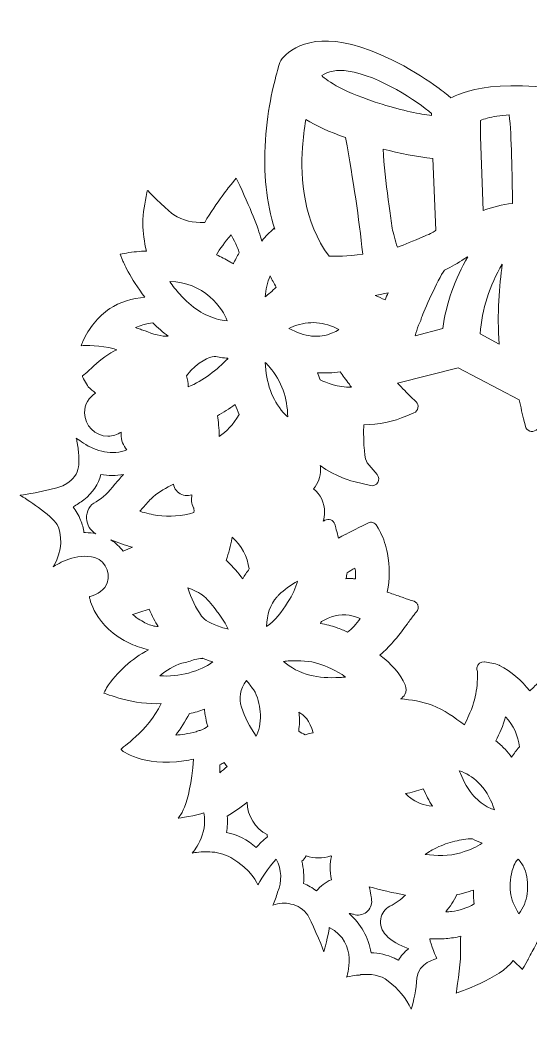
# Model space of a CAD drawing. Header units: millimetres. Extents: x 17 to 650, y -977 to -9.
# Drawn here: x 16.9 to 167.5, y -630.7 to -331.1 of the extents above; entities that cross this region are included whole.
import ezdxf

# ---------------------------------------------------------------- set-up
doc = ezdxf.new("R2010")
doc.units = ezdxf.units.MM
doc.header["$MEASUREMENT"] = 0
doc.layers.add('Layer 3', color=7, linetype='Continuous')

msp = doc.modelspace()

# ---------------------------------------------------------------- linework, layer by layer
at = {"layer": 'Layer 3', "lineweight": 0}
for points, knots in [([(308.31, -477.23), (310.63, -476.46), (318.31, -476.15), (316.6, -475.44), (307.18, -471.53), (310.86, -463.25), (309.57, -463.63), (306.02, -464.66), (301.98, -463.14), (299.98, -460.04), (304.2, -458), (307.83, -454.79), (310.47, -450.59), (310.73, -450.17), (311.74, -448.28), (311.74, -448.28), (311.74, -448.28), (309.63, -448.49), (309.11, -448.56), (301.77, -449.52), (294.26, -446.8), (289.37, -441.23), (292.54, -440.79), (294.99, -438.07), (294.99, -434.78), (294.99, -431.55), (292.63, -428.87), (289.55, -428.36), (292.24, -427.56), (294.21, -425.06), (294.21, -422.11), (294.21, -418.84), (291.78, -416.13), (288.64, -415.67), (288.64, -415.67), (289.19, -415.19), (289.19, -415.19), (289.19, -415.19), (287.32, -414.15), (287.32, -414.15), (284.54, -412.6), (281.97, -411.42), (279.62, -410.52), (281.19, -408.06), (281.66, -405.11), (282.33, -402.28), (282.78, -400.4), (283.24, -398.52), (283.73, -396.65), (284.22, -394.77), (284.96, -389.38), (284.96, -389.38), (284.96, -389.38), (272.69, -392.34), (268.31, -395.83), (268.68, -394.15), (268.82, -393.08), (268.84, -392.96), (268.84, -392.96), (269.07, -391.16), (269.07, -391.16), (269.07, -391.16), (267.26, -391.27), (267.26, -391.27), (262.91, -391.54), (259, -392.37), (255.55, -393.73), (255.82, -387.64), (250.67, -375.08), (250.09, -375.57), (247.66, -377.67), (243.69, -379.83), (241.49, -382.23), (241.45, -382.28), (241.41, -382.33), (241.36, -382.39), (243.23, -371.84), (243.86, -359.87), (242.44, -351.09), (241.88, -347.61), (241.01, -344.81), (239.86, -342.69), (239.82, -342.59), (239.8, -342.5), (239.76, -342.4), (239.66, -342.12), (239.49, -341.92), (239.31, -341.78), (238.26, -340.19), (237.02, -339.07), (235.57, -338.46), (218.23, -331.14), (190.83, -350.9), (187.48, -353.96), (158.75, -346.53), (145.82, -352.99), (143.94, -354.07), (143.24, -353.41), (142.16, -352.53), (140.51, -351.32), (138.69, -349.97), (134.9, -347.31), (130, -344.62), (111.05, -334.23), (101.07, -336.73), (96.02, -340.66), (93.97, -342.25), (93.16, -343.87), (92.98, -345.3), (91.96, -348.71), (89.86, -356.69), (89.2, -366.55), (88.55, -376.22), (89.5, -385.06), (91.97, -392.8), (91.97, -392.8), (91.74, -392.6), (91.74, -392.6), (91.76, -392.59), (91.77, -392.56), (91.8, -392.54), (91.76, -392.57), (91.7, -392.63), (91.61, -392.7), (90.55, -393.64), (89.34, -394.85), (88.15, -396.33), (87.33, -393.15), (85.46, -388.1), (81.64, -379.9), (81.64, -379.9), (80.64, -377.75), (80.64, -377.75), (80.64, -377.75), (79.13, -379.58), (79.13, -379.58), (78.85, -379.91), (74.78, -384.85), (71.33, -390.81), (71.29, -390.8), (71.25, -390.8), (71.2, -390.8), (68.01, -391.01), (64.86, -390.31), (62.16, -388.53), (61.05, -387.79), (55.59, -382.75), (54.55, -381.36), (54.42, -381.52), (54.32, -381.72), (54.28, -381.96), (53.74, -385.09), (52.97, -387.9), (53.04, -391.11), (53.1, -393.86), (53.48, -396.59), (54.11, -399.26), (52.24, -399.33), (50.27, -399.52), (48.2, -399.87), (48.2, -399.87), (46.36, -400.19), (46.36, -400.19), (46.36, -400.19), (47.06, -401.92), (47.06, -401.92), (47.16, -402.17), (49.29, -407.32), (53.7, -412.92), (50.08, -413.09), (46.16, -414.42), (43.33, -416.28), (39.82, -418.58), (37.16, -422.15), (35.39, -425.92), (35.3, -426.25), (34.87, -427.1), (34.91, -427.21), (36.13, -427.11), (40.55, -426.99), (44.59, -428.18), (44.85, -428.26), (45.12, -428.33), (45.39, -428.41), (42.89, -429.45), (40.77, -431.3), (38.61, -433.14), (37.53, -434.21), (36.43, -435.27), (35.25, -436.15), (35.2, -436.31), (36.29, -438.48), (36.99, -439.34), (37.64, -440.03), (38.36, -440.65), (39.14, -441.19), (37.18, -442.41), (35.87, -444.57), (35.87, -447.04), (35.87, -450.84), (38.96, -453.93), (42.76, -453.93), (44.21, -453.93), (45.55, -453.48), (46.66, -452.72), (46.64, -452.94), (46.63, -453.16), (46.63, -453.38), (46.63, -455.14), (47.3, -456.74), (48.39, -457.96), (44.13, -459.64), (39.24, -458.45), (35.55, -455.97), (34.84, -455.48), (34.14, -454.97), (33.4, -454.52), (33.53, -454.6), (33.61, -455.36), (33.64, -455.53), (33.71, -455.85), (33.78, -456.17), (33.84, -456.49), (33.95, -457.13), (34.03, -457.77), (34.07, -458.41), (34.18, -459.9), (34.29, -461.49), (34.09, -462.97), (33.81, -465.12), (32.45, -466.71), (30.7, -467.9), (28.08, -469.68), (18.55, -471.08), (16.93, -471.39), (16.93, -471.39), (16.93, -471.4), (16.93, -471.41), (18.33, -472.19), (26.25, -477.34), (27.8, -480.06), (29.21, -482.53), (29.55, -487.94), (26.61, -492.49), (28.08, -491.63), (33.42, -488.19), (38.94, -489.8), (42.41, -490.82), (44.1, -495.38), (41.87, -498.57), (40.57, -500.44), (37.31, -501.33), (37.31, -501.33), (37.31, -501.33), (38.55, -510.26), (49.49, -515.23), (51.17, -515.99), (52.93, -516.62), (54.73, -516.99), (49.79, -519.68), (45.49, -523.53), (42.33, -528.28), (42.08, -528.67), (41.57, -529.8), (41.57, -529.8), (41.57, -529.8), (50.95, -533.5), (58.52, -532.84), (54.34, -541.37), (46.66, -545.95), (46.64, -546.35), (46.62, -546.88), (53.1, -551.52), (65.17, -549.83), (66.11, -549.69), (67.06, -549.49), (68, -549.28), (66.99, -563.72), (63.45, -566.75), (63.45, -566.75), (63.45, -566.75), (69.08, -565.98), (71.04, -565.15), (72.46, -571.5), (67.65, -577.04), (67.65, -577.04), (67.65, -577.04), (69.53, -576.6), (72.02, -576.64), (72.25, -576.69), (72.49, -576.7), (72.73, -576.67), (72.76, -576.67), (72.78, -576.67), (72.8, -576.66), (74.77, -576.77), (77.02, -577.2), (79, -578.36), (85.14, -581.81), (87.02, -586.38), (87.02, -586.38), (87.02, -586.38), (90.4, -580.62), (92.4, -578.86), (94.02, -581.86), (94.17, -585.48), (92.82, -588.58), (92.41, -589.92), (91.98, -591.25), (91.41, -592.44), (93.24, -591.87), (95.11, -591.47), (96.71, -592.1), (98.67, -592.34), (100.55, -593.73), (101.69, -595.41), (102.6, -596.75), (105.68, -604), (106.48, -606.16), (106.96, -604.45), (108.07, -599.52), (108.06, -598.98), (116.89, -603.61), (113.15, -613.68), (113.15, -613.68), (113.15, -613.68), (114.37, -613.29), (116.11, -613.04), (116.48, -613.12), (116.88, -613.1), (117.25, -612.97), (117.33, -612.94), (117.41, -612.91), (117.49, -612.89), (120.04, -612.69), (123.19, -612.94), (125.47, -614.8), (128.34, -617.13), (130.81, -619.79), (132.19, -623.14), (133.08, -620.75), (133.59, -617.36), (133.91, -613.82), (134.3, -609.53), (139.74, -608.16), (139.74, -608.16), (139.74, -608.16), (137.83, -603.84), (137.69, -602.31), (139.35, -602.43), (141, -602.39), (142.49, -602.27), (143.97, -602.16), (145.43, -601.92), (146.87, -601.58), (146.6, -603.27), (146.76, -605.01), (146.78, -606.78), (146.82, -610.09), (145.48, -618.35), (145.48, -618.35), (145.48, -618.35), (158.71, -614.02), (162.27, -608.7), (162.95, -609.55), (165.06, -611.37), (165.06, -611.37), (165.06, -611.37), (165.77, -610.09), (166.6, -608.58), (166.65, -608.5), (166.69, -608.43), (166.72, -608.35), (167.54, -606.86), (168.43, -605.2), (168.85, -604.33), (169.59, -602.79), (170.61, -601.4), (171.33, -599.85), (171.42, -599.89), (171.53, -599.91), (171.64, -599.93), (173.21, -600.18), (174.75, -601.15), (176.16, -601.87), (177.48, -602.53), (178.78, -603.22), (180.02, -604.03), (182.52, -605.65), (184.82, -607.76), (186.15, -610.47), (186.53, -611.23), (188.63, -611.66), (189.05, -611.68), (191.21, -611.77), (193.59, -611.88), (195.4, -613.22), (196.79, -614.25), (197.65, -615.82), (198.15, -617.44), (198.8, -619.52), (199.23, -621.38), (199.44, -623.25), (199.43, -623.34), (199.42, -623.43), (199.42, -623.53), (199.39, -623.82), (199.44, -624.1), (199.53, -624.36), (199.63, -625.86), (199.6, -627.4), (199.42, -629.08), (199.25, -630.66), (204.52, -622.64), (208.36, -620.28), (211.94, -618.08), (216.57, -619.09), (219.31, -622.13), (220.38, -623.31), (214.46, -606.02), (226.78, -599.98), (226.85, -599.95), (226.9, -599.88), (226.95, -599.83), (231.41, -601.03), (236.1, -601.49), (240.67, -601.58), (242.1, -601.61), (236.65, -593.46), (237.18, -590.66), (237.81, -587.29), (242.66, -586.06), (245.54, -585.96), (249.18, -585.84), (252.79, -587.1), (256.02, -588.67), (258.93, -590.09), (263.81, -594.84), (263.6, -594.56), (261.91, -591.48), (267.05, -587.13), (270.07, -586.46), (274.33, -585.51), (285.17, -587.63), (284.08, -586.55), (281.75, -584.26), (279.38, -581.9), (277.8, -579), (277.05, -577.64), (276.39, -575.99), (276.35, -574.42), (276.29, -572.18), (281.79, -570.19), (281.25, -569.19), (279.18, -565.33), (276.45, -561.92), (273.18, -559.01), (273.38, -557.64), (273.5, -556.27), (273.55, -554.9), (274.51, -554.83), (275.43, -554.83), (276.31, -554.89), (276.76, -554.97), (277.18, -555.03), (277.53, -555.08), (277.53, -555.08), (277.77, -555.12), (277.77, -555.12), (278.22, -555.18), (278.68, -555.24), (279.14, -555.3), (285.85, -556.79), (289.56, -561.37), (289.59, -560.16), (289.76, -553.86), (290.19, -546.55), (285.67, -541.83), (286.16, -541.76), (286.65, -541.67), (287.14, -541.58), (288.66, -541.28), (291.51, -541.16), (292.48, -539.81), (292.83, -539.34), (292.98, -538.63), (292.59, -538.12), (291.46, -534.46), (288.69, -531.69), (285.8, -529.29), (285.35, -528.92), (284.9, -528.56), (284.44, -528.21), (289.59, -527.78), (294.78, -529.58), (298.61, -533.17), (299.16, -533.69), (300.94, -535.17), (300.94, -535.17), (300.94, -535.17), (301.02, -532.27), (300.86, -531.64), (300.07, -528.38), (300.3, -524.62), (303.1, -522.36), (305.45, -520.47), (308.63, -519.97), (311.55, -519.74), (312.18, -519.69), (314.42, -519.16), (314.42, -519.16), (314.42, -519.16), (312.79, -517.35), (312.08, -517.06), (308.7, -515.69), (304.88, -512.61), (307.83, -508.8), (309.87, -506.17), (312.85, -502.31), (312.85, -502.31), (312.85, -502.31), (307.82, -503.79), (304.71, -503.77), (301.52, -503.74), (298.33, -501.41), (298.93, -497.94), (299.17, -496.55), (299.21, -494.47), (299.21, -494.47), (299.21, -494.47), (293.44, -499.26), (291.48, -499.67), (291.85, -496.81), (291.69, -493.86), (290.96, -490.95), (290.76, -490.17), (289.85, -489.89), (289.16, -490.08), (288.91, -490.14), (288.66, -490.22), (288.4, -490.29), (288.81, -489.17), (289.09, -488.02), (289.22, -486.83), (289.7, -486.91), (291.89, -482.94), (292.66, -482.64), (293.7, -482.22), (294.94, -482.22), (296.04, -482.21), (298.69, -482.18), (305.43, -484.87), (304.97, -483.73), (304.03, -481.44), (306.12, -477.96), (308.31, -477.23)], [0, 0, 0, 0, 1, 1, 1, 2, 2, 2, 3, 3, 3, 4, 4, 4, 5, 5, 5, 6, 6, 6, 7, 7, 7, 8, 8, 8, 9, 9, 9, 10, 10, 10, 11, 11, 11, 12, 12, 12, 13, 13, 13, 14, 14, 14, 15, 15, 15, 16, 16, 16, 17, 17, 17, 18, 18, 18, 19, 19, 19, 20, 20, 20, 21, 21, 21, 22, 22, 22, 23, 23, 23, 24, 24, 24, 25, 25, 25, 26, 26, 26, 27, 27, 27, 28, 28, 28, 29, 29, 29, 30, 30, 30, 31, 31, 31, 32, 32, 32, 33, 33, 33, 34, 34, 34, 35, 35, 35, 36, 36, 36, 37, 37, 37, 38, 38, 38, 39, 39, 39, 40, 40, 40, 41, 41, 41, 42, 42, 42, 43, 43, 43, 44, 44, 44, 45, 45, 45, 46, 46, 46, 47, 47, 47, 48, 48, 48, 49, 49, 49, 50, 50, 50, 51, 51, 51, 52, 52, 52, 53, 53, 53, 54, 54, 54, 55, 55, 55, 56, 56, 56, 57, 57, 57, 58, 58, 58, 59, 59, 59, 60, 60, 60, 61, 61, 61, 62, 62, 62, 63, 63, 63, 64, 64, 64, 65, 65, 65, 66, 66, 66, 67, 67, 67, 68, 68, 68, 69, 69, 69, 70, 70, 70, 71, 71, 71, 72, 72, 72, 73, 73, 73, 74, 74, 74, 75, 75, 75, 76, 76, 76, 77, 77, 77, 78, 78, 78, 79, 79, 79, 80, 80, 80, 81, 81, 81, 82, 82, 82, 83, 83, 83, 84, 84, 84, 85, 85, 85, 86, 86, 86, 87, 87, 87, 88, 88, 88, 89, 89, 89, 90, 90, 90, 91, 91, 91, 92, 92, 92, 93, 93, 93, 94, 94, 94, 95, 95, 95, 96, 96, 96, 97, 97, 97, 98, 98, 98, 99, 99, 99, 100, 100, 100, 101, 101, 101, 102, 102, 102, 103, 103, 103, 104, 104, 104, 105, 105, 105, 106, 106, 106, 107, 107, 107, 108, 108, 108, 109, 109, 109, 110, 110, 110, 111, 111, 111, 112, 112, 112, 113, 113, 113, 114, 114, 114, 115, 115, 115, 116, 116, 116, 117, 117, 117, 118, 118, 118, 119, 119, 119, 120, 120, 120, 121, 121, 121, 122, 122, 122, 123, 123, 123, 124, 124, 124, 125, 125, 125, 126, 126, 126, 127, 127, 127, 128, 128, 128, 129, 129, 129, 130, 130, 130, 131, 131, 131, 132, 132, 132, 133, 133, 133, 134, 134, 134, 135, 135, 135, 136, 136, 136, 137, 137, 137, 138, 138, 138, 139, 139, 139, 140, 140, 140, 141, 141, 141, 142, 142, 142, 143, 143, 143, 144, 144, 144, 145, 145, 145, 146, 146, 146, 147, 147, 147, 148, 148, 148, 149, 149, 149, 150, 150, 150, 151, 151, 151, 152, 152, 152, 153, 153, 153, 154, 154, 154, 155, 155, 155, 156, 156, 156, 157, 157, 157, 158, 158, 158, 159, 159, 159, 160, 160, 160, 161, 161, 161, 162, 162, 162, 163, 163, 163, 164, 164, 164, 165, 165, 165, 166, 166, 166, 167, 167, 167, 168, 168, 168, 169, 169, 169, 170, 170, 170, 171, 171, 171, 172, 172, 172, 173, 173, 173, 174, 174, 174, 175, 175, 175, 176, 176, 176, 177, 177, 177, 178, 178, 178, 179, 179, 179, 180, 180, 180, 181, 181, 181, 182, 182, 182, 183, 183, 183, 184, 184, 184, 185, 185, 185, 185]), ([(113.64, -346.14), (122.83, -347.46), (134.16, -355.22), (138.22, -358.61), (138.22, -358.61), (138.22, -359.28), (138.22, -359.28), (134.84, -358.84), (129.75, -357.8), (123.64, -355.92), (112.32, -352.43), (107.4, -349.09), (105.84, -347.48), (107.65, -346.11), (110.27, -345.66), (113.64, -346.14)], [0, 0, 0, 0, 1, 1, 1, 2, 2, 2, 3, 3, 3, 4, 4, 4, 5, 5, 5, 5]), ([(152.67, -360.69), (153.73, -360.27), (155.32, -359.78), (157.47, -359.45), (158.63, -359.27), (159.86, -359.15), (161.14, -359.09), (161.78, -365.03), (162.05, -377), (162.08, -385.23), (159.05, -385.58), (156.17, -386.26), (153.48, -387.27), (153.48, -387.27), (152.67, -365.53), (152.67, -365.53), (152.67, -365.53), (152.67, -360.69), (152.67, -360.69)], [0, 0, 0, 0, 1, 1, 1, 2, 2, 2, 3, 3, 3, 4, 4, 4, 5, 5, 5, 6, 6, 6, 6]), ([(100.15, -368.66), (100.34, -365.97), (100.67, -363.21), (101.15, -360.42), (104.19, -362.29), (108.11, -364.09), (112.85, -365.78), (115.23, -378.91), (116.77, -389.36), (117.92, -400.15), (113.35, -400.82), (109.77, -400.88), (108.04, -400.78), (100.43, -390.75), (99.54, -377.83), (100.15, -368.66)], [0, 0, 0, 0, 1, 1, 1, 2, 2, 2, 3, 3, 3, 4, 4, 4, 5, 5, 5, 5]), ([(139.46, -393.13), (138.89, -393.59), (138.22, -394.04), (135.99, -394.93), (135.93, -394.95), (135.87, -394.98), (135.82, -395), (132.83, -396.35), (130.26, -397.39), (128.14, -398.11), (127.57, -396.31), (126.85, -393.9), (126.64, -392.52), (126.34, -390.57), (126.07, -388.59), (125.81, -386.66), (125.69, -385.79), (125.58, -384.93), (125.46, -384.06), (124.76, -379.04), (124.12, -374.11), (123.91, -369.15), (128.61, -370.35), (134.18, -371.52), (138.55, -371.91), (138.55, -371.91), (139.46, -393.13), (139.46, -393.13)], [0, 0, 0, 0, 1, 1, 1, 2, 2, 2, 3, 3, 3, 4, 4, 4, 5, 5, 5, 6, 6, 6, 7, 7, 7, 8, 8, 8, 9, 9, 9, 9]), ([(79.12, -394.44), (80.63, -397.31), (81.26, -398.96), (81.52, -399.81), (80.83, -400.86), (80.25, -401.94), (79.76, -403.06), (79.41, -402.84), (79.06, -402.62), (78.7, -402.41), (77.47, -401.68), (76.16, -401.01), (74.81, -400.4), (75.77, -398.67), (77.24, -396.64), (79.12, -394.44)], [0, 0, 0, 0, 1, 1, 1, 2, 2, 2, 3, 3, 3, 4, 4, 4, 5, 5, 5, 5]), ([(142.07, -404.9), (144.08, -403.89), (146.02, -402.78), (147.81, -401.61), (148.17, -401.37), (148.54, -401.15), (148.92, -400.94), (145.13, -407.43), (142.6, -414.64), (141.51, -422.14), (141.51, -422.14), (133.36, -424.29), (133.36, -424.29), (133.69, -423.2), (134.02, -422.15), (134.36, -421.13), (134.98, -420.09), (135.2, -419.38), (135.27, -418.93), (135.97, -417.1), (139.94, -407.71), (142.07, -404.9)], [0, 0, 0, 0, 1, 1, 1, 2, 2, 2, 3, 3, 3, 4, 4, 4, 5, 5, 5, 6, 6, 6, 7, 7, 7, 7]), ([(159.09, -403.18), (158.18, -409.49), (157.52, -417.7), (158.13, -426.78), (158.13, -426.78), (152.53, -423.74), (152.53, -423.74), (153.04, -416.46), (155.31, -409.39), (159.09, -403.18)], [0, 0, 0, 0, 1, 1, 1, 2, 2, 2, 3, 3, 3, 3]), ([(90.6, -406.6), (91.16, -407.74), (91.77, -408.84), (92.41, -409.89), (91.18, -411.13), (90.09, -412.09), (89.14, -412.83), (89.29, -410.61), (89.78, -408.52), (90.6, -406.6)], [0, 0, 0, 0, 1, 1, 1, 2, 2, 2, 3, 3, 3, 3]), ([(72.81, -412.78), (75.8, -415.53), (77.27, -417.99), (77.98, -419.85), (76.86, -419.74), (75.88, -419.59), (75.42, -419.48), (71.31, -418.44), (67.45, -415.93), (63.93, -412), (62.91, -410.85), (61.92, -409.58), (60.99, -408.22), (65.83, -408.48), (69.79, -410), (72.81, -412.78)], [0, 0, 0, 0, 1, 1, 1, 2, 2, 2, 3, 3, 3, 4, 4, 4, 5, 5, 5, 5]), ([(125.41, -411.58), (125.11, -412.27), (124.81, -412.98), (124.51, -413.7), (123.55, -413.24), (122.59, -412.81), (121.62, -412.42), (122.89, -412.17), (124.16, -411.88), (125.41, -411.58)], [0, 0, 0, 0, 1, 1, 1, 2, 2, 2, 3, 3, 3, 3]), ([(53.07, -421.1), (54.2, -420.77), (55.16, -420.5), (56, -420.44), (57.45, -421.91), (58.98, -423.24), (60.56, -424.39), (58.72, -424.69), (55.89, -423.66), (53.72, -422.86), (53.25, -422.69), (52.79, -422.52), (52.35, -422.37), (51.91, -422.22), (51.44, -422.05), (50.94, -421.89), (51.62, -421.56), (52.35, -421.32), (53.07, -421.1)], [0, 0, 0, 0, 1, 1, 1, 2, 2, 2, 3, 3, 3, 4, 4, 4, 5, 5, 5, 6, 6, 6, 6]), ([(97.63, -421.47), (97.63, -421.47), (97.63, -421.47), (97.63, -421.47), (102.13, -419.79), (106.5, -420.1), (110.92, -422.43), (110.3, -422.83), (109.66, -423.17), (109, -423.45), (105.11, -425.11), (100.79, -424.66), (96.13, -422.11), (96.62, -421.88), (97.12, -421.66), (97.63, -421.47)], [0, 0, 0, 0, 1, 1, 1, 2, 2, 2, 3, 3, 3, 4, 4, 4, 5, 5, 5, 5]), ([(66.48, -439.34), (66.47, -438.21), (66.28, -437.12), (65.9, -436.08), (69.47, -431.65), (72.75, -430.61), (74.06, -430.36), (75.4, -430.63), (76.76, -430.8), (78.13, -430.89), (78.13, -430.94), (78.13, -430.99), (78.13, -431.05), (75.05, -434.14), (70.84, -437.69), (66.48, -439.34)], [0, 0, 0, 0, 1, 1, 1, 2, 2, 2, 3, 3, 3, 4, 4, 4, 5, 5, 5, 5]), ([(95.79, -448.25), (95.33, -447.83), (94.89, -447.39), (94.48, -446.92), (91.22, -443.26), (89.4, -438.2), (89.15, -432.13), (89.63, -432.61), (90.09, -433.1), (90.52, -433.61), (93.98, -437.67), (95.74, -442.58), (95.79, -448.25)], [0, 0, 0, 0, 1, 1, 1, 2, 2, 2, 3, 3, 3, 4, 4, 4, 4]), ([(196.31, -513.11), (196.31, -513.11), (196.31, -513.11), (196.31, -513.11), (195.13, -513.11), (192.6, -512.79), (191.72, -512.67), (191.19, -512.6), (190.64, -512.74), (190.21, -513.08), (189.78, -513.42), (189.51, -513.91), (189.46, -514.45), (189.43, -514.76), (189.43, -515.22), (189.59, -515.67), (190.82, -519.09), (192.81, -521.93), (195.42, -524.06), (194.38, -524.73), (193.49, -525.61), (192.8, -526.66), (191.61, -526.08), (190.29, -525.77), (188.94, -525.77), (187.85, -525.77), (186.79, -525.97), (185.79, -526.35), (185.41, -525.58), (184.92, -524.69), (184.35, -523.65), (183.38, -521.9), (182.29, -520.44), (181.03, -519.19), (180.95, -519.11), (180.87, -519.02), (180.77, -518.92), (180.09, -518.18), (178.96, -516.96), (177.4, -517.37), (176.86, -517.52), (175.9, -517.98), (175.56, -519.48), (174.9, -522.36), (172.94, -524.15), (170.25, -526.37), (169.26, -527.19), (168.19, -528.1), (167.2, -529.16), (164.77, -526.01), (161.71, -523.43), (158.25, -521.63), (158.17, -521.59), (158.1, -521.55), (158.02, -521.52), (157.44, -521.31), (156.74, -521.07), (155.97, -520.93), (155.28, -520.8), (154.6, -520.71), (153.94, -520.61), (153.94, -520.61), (153.85, -520.6), (153.85, -520.6), (153.85, -520.6), (153.85, -520.6), (153.85, -520.6), (153.85, -520.6), (153.85, -520.6), (153.85, -520.6), (152.75, -520.45), (151.74, -521.21), (151.59, -522.3), (151.53, -522.69), (151.59, -523.06), (151.74, -523.39), (151.8, -524.26), (151.69, -526.75), (151.63, -527.44), (151.42, -529.76), (150.9, -532.08), (150.07, -534.34), (149.88, -534.85), (148.75, -537.4), (147.91, -539.21), (144.99, -536.98), (141.95, -534.76), (138.39, -533.38), (135.35, -532.19), (132.17, -531.79), (129.06, -531.51), (129.6, -531.19), (130.05, -530.74), (130.34, -530.2), (130.79, -529.34), (130.81, -528.34), (130.4, -527.4), (128.95, -524.08), (126.44, -521.14), (122.93, -518.64), (123.15, -518.44), (123.38, -518.24), (123.61, -518.03), (123.61, -518.03), (123.71, -517.94), (123.71, -517.94), (124.96, -516.84), (126.03, -515.67), (126.83, -514.76), (128.38, -513.01), (129.75, -511.13), (131.08, -509.31), (131.73, -508.43), (132.4, -507.51), (133.07, -506.64), (133.3, -506.34), (133.53, -506.06), (133.75, -505.82), (134.26, -505.26), (134.4, -504.47), (134.14, -503.77), (134.12, -503.71), (134.09, -503.65), (134.07, -503.6), (133.81, -503.05), (133.31, -502.64), (132.71, -502.51), (132.43, -502.44), (132.14, -502.37), (131.88, -502.31), (131.61, -502.23), (130.1, -501.7), (128.9, -501.28), (127.67, -500.84), (126.29, -500.36), (125.22, -499.99), (125.2, -499.98), (125.18, -499.98), (125.16, -499.97), (125.9, -496.18), (125.93, -492.27), (125.23, -488.58), (124.79, -486.3), (124.09, -484.2), (123.13, -482.34), (122.79, -481.7), (122.09, -480.4), (122.09, -480.4), (121.57, -479.44), (120.39, -479.08), (119.42, -479.57), (119.42, -479.57), (114.59, -482.03), (112.99, -482.86), (112.99, -482.86), (112.9, -482.91), (112.9, -482.91), (112.09, -483.32), (111.39, -483.69), (110.79, -484.03), (110.34, -482.3), (109.82, -480.49), (109.67, -479.95), (109.5, -479.36), (109.06, -478.88), (108.49, -478.65), (107.92, -478.42), (107.28, -478.46), (106.74, -478.77), (106.63, -478.84), (106.47, -478.93), (106.27, -479.05), (106.54, -478.2), (106.69, -477.29), (106.69, -476.36), (106.69, -473.63), (105.45, -471.12), (103.42, -469.47), (104.72, -467.9), (105.47, -465.91), (105.47, -463.81), (105.47, -463.41), (105.44, -463), (105.38, -462.6), (109.84, -465.96), (115.03, -467.28), (115.73, -467.45), (115.73, -467.45), (120.18, -468.52), (120.18, -468.52), (121.02, -468.72), (121.89, -468.36), (122.35, -467.63), (122.8, -466.89), (122.73, -465.95), (122.17, -465.29), (122.17, -465.29), (119.23, -461.79), (119.23, -461.79), (118.61, -461.03), (117.97, -456.71), (118.25, -450.57), (122.61, -450.53), (126.87, -449.65), (130.93, -447.93), (130.93, -447.93), (133.02, -447.05), (133.02, -447.05), (133.64, -446.79), (134.08, -446.24), (134.21, -445.58), (134.33, -444.92), (134.12, -444.25), (133.64, -443.78), (133.64, -443.78), (132.02, -442.2), (132.02, -442.2), (131.05, -441.25), (129.67, -439.85), (128.19, -438.26), (128.19, -438.26), (146.04, -433.71), (146.04, -433.71), (146.04, -433.71), (164.04, -443.18), (164.04, -443.18), (164.04, -443.18), (164.6, -445.57), (164.6, -445.57), (164.86, -446.71), (165.11, -447.78), (165.38, -448.82), (165.38, -448.82), (165.9, -451.01), (165.9, -451.01), (166.05, -451.67), (166.52, -452.2), (167.16, -452.43), (167.79, -452.66), (168.49, -452.56), (169.03, -452.16), (169.03, -452.16), (170.86, -450.8), (170.86, -450.8), (177.56, -445.83), (188.78, -437.57), (192.67, -434.85), (193.17, -435.02), (193.8, -435.21), (194.54, -435.43), (194.2, -435.94), (194.02, -436.55), (194.01, -437.19), (194.01, -438.47), (194.72, -439.7), (195.82, -440.32), (199.02, -442.14), (202.85, -443.15), (207.47, -443.37), (207.17, -445.24), (206.78, -447.06), (206.31, -448.8), (205.74, -450.96), (202.73, -457.63), (201.63, -460.01), (201.3, -460.71), (201.41, -461.53), (201.89, -462.12), (202.38, -462.72), (203.16, -462.98), (203.91, -462.8), (204.34, -462.7), (212.61, -460.68), (218.18, -458.69), (218.16, -459.48), (218.17, -460.22), (218.19, -460.87), (218.2, -461.11), (218.21, -461.36), (218.22, -461.6), (218.28, -463.21), (218.34, -464.73), (217.99, -466.1), (217.82, -466.78), (216.96, -468.24), (216.34, -469.31), (214.98, -471.62), (214.23, -472.9), (215.21, -474.2), (215.65, -474.79), (216.31, -475.07), (217.16, -475.05), (218.3, -475.01), (223.5, -473.96), (228.57, -471.82), (226.81, -474.17), (225.23, -476.65), (223.85, -479.25), (223.35, -480.19), (223.35, -481.35), (223.85, -482.34), (224.34, -483.32), (225.26, -484.01), (226.3, -484.17), (229.55, -484.68), (232.79, -484.98), (235.92, -485.06), (237.07, -485.09), (238.39, -485.13), (239.74, -485.04), (239.05, -487.1), (237.94, -489.13), (236.66, -491.25), (232.76, -488.93), (228.57, -487.33), (224.17, -486.5), (223.76, -486.37), (223.32, -486.32), (222.88, -486.34), (221.55, -486.37), (220.4, -487.15), (219.86, -488.41), (219.42, -489.46), (220.6, -494.96), (220.94, -496.65), (216.95, -496.6), (213, -497.28), (209.39, -498.67), (209.21, -498.74), (209.02, -498.81), (208.82, -498.88), (206.75, -499.64), (203.29, -500.9), (203.1, -504.18), (202.97, -506.34), (204.11, -508.57), (205.36, -510.44), (204.61, -510.76), (203.73, -511.16), (202.72, -511.63), (201.98, -511.97), (201.07, -512.39), (200.87, -512.46), (199.39, -512.89), (197.86, -513.11), (196.31, -513.11)], [0, 0, 0, 0, 1, 1, 1, 2, 2, 2, 3, 3, 3, 4, 4, 4, 5, 5, 5, 6, 6, 6, 7, 7, 7, 8, 8, 8, 9, 9, 9, 10, 10, 10, 11, 11, 11, 12, 12, 12, 13, 13, 13, 14, 14, 14, 15, 15, 15, 16, 16, 16, 17, 17, 17, 18, 18, 18, 19, 19, 19, 20, 20, 20, 21, 21, 21, 22, 22, 22, 23, 23, 23, 24, 24, 24, 25, 25, 25, 26, 26, 26, 27, 27, 27, 28, 28, 28, 29, 29, 29, 30, 30, 30, 31, 31, 31, 32, 32, 32, 33, 33, 33, 34, 34, 34, 35, 35, 35, 36, 36, 36, 37, 37, 37, 38, 38, 38, 39, 39, 39, 40, 40, 40, 41, 41, 41, 42, 42, 42, 43, 43, 43, 44, 44, 44, 45, 45, 45, 46, 46, 46, 47, 47, 47, 48, 48, 48, 49, 49, 49, 50, 50, 50, 51, 51, 51, 52, 52, 52, 53, 53, 53, 54, 54, 54, 55, 55, 55, 56, 56, 56, 57, 57, 57, 58, 58, 58, 59, 59, 59, 60, 60, 60, 61, 61, 61, 62, 62, 62, 63, 63, 63, 64, 64, 64, 65, 65, 65, 66, 66, 66, 67, 67, 67, 68, 68, 68, 69, 69, 69, 70, 70, 70, 71, 71, 71, 72, 72, 72, 73, 73, 73, 74, 74, 74, 75, 75, 75, 76, 76, 76, 77, 77, 77, 78, 78, 78, 79, 79, 79, 80, 80, 80, 81, 81, 81, 82, 82, 82, 83, 83, 83, 84, 84, 84, 85, 85, 85, 86, 86, 86, 87, 87, 87, 88, 88, 88, 89, 89, 89, 90, 90, 90, 91, 91, 91, 92, 92, 92, 93, 93, 93, 94, 94, 94, 95, 95, 95, 96, 96, 96, 97, 97, 97, 98, 98, 98, 99, 99, 99, 100, 100, 100, 101, 101, 101, 102, 102, 102, 103, 103, 103, 104, 104, 104, 105, 105, 105, 106, 106, 106, 107, 107, 107, 108, 108, 108, 109, 109, 109, 110, 110, 110, 111, 111, 111, 112, 112, 112, 113, 113, 113, 114, 114, 114, 115, 115, 115, 115]), ([(114.61, -439.49), (110.58, -439.46), (107.25, -438.21), (105.4, -437.33), (105.15, -436.61), (104.87, -435.89), (104.57, -435.19), (106.84, -435.37), (109.07, -435.27), (111.25, -434.9), (111.98, -436.01), (112.89, -437.24), (113.97, -438.56), (114.14, -438.9), (114.35, -439.21), (114.61, -439.49)], [0, 0, 0, 0, 1, 1, 1, 2, 2, 2, 3, 3, 3, 4, 4, 4, 5, 5, 5, 5]), ([(80.28, -444.56), (80.63, -445.58), (81.03, -446.57), (81.48, -447.53), (79.77, -450.56), (77.63, -452.61), (75.62, -453.98), (75.57, -451.66), (75.33, -449.52), (75.08, -447.91), (76.8, -446.96), (78.54, -445.84), (80.28, -444.56)], [0, 0, 0, 0, 1, 1, 1, 2, 2, 2, 3, 3, 3, 4, 4, 4, 4]), ([(39.27, -473.29), (37.46, -474.2), (36.38, -476.08), (36.47, -478.18), (36.54, -480.12), (37.6, -481.86), (39.21, -482.74), (38.23, -482.53), (37.22, -482.42), (36.19, -482.42), (36.03, -482.42), (35.86, -482.42), (35.7, -482.42), (35.53, -481.15), (35.19, -479.9), (34.71, -478.72), (34.14, -477.33), (33.39, -476.01), (32.47, -474.78), (33.61, -474.19), (34.68, -473.49), (35.67, -472.7), (38.27, -470.62), (39.97, -468.07), (40.64, -465.25), (42.88, -465.65), (45.16, -465.64), (47.4, -465.23), (46.48, -466.19), (45.64, -467.18), (44.82, -468.15), (42.96, -470.34), (41.35, -472.24), (39.27, -473.29)], [0, 0, 0, 0, 1, 1, 1, 2, 2, 2, 3, 3, 3, 4, 4, 4, 5, 5, 5, 6, 6, 6, 7, 7, 7, 8, 8, 8, 9, 9, 9, 10, 10, 10, 11, 11, 11, 11]), ([(66.52, -471.42), (66.52, -471.42), (67.55, -471.29), (67.55, -471.29), (67.28, -472.55), (67.43, -473.89), (68.02, -475.06), (68.06, -475.14), (68.21, -475.51), (68.15, -476.5), (64.58, -477.54), (60.89, -477.83), (57.4, -477.32), (55.79, -477.09), (54.09, -476.7), (52.18, -476.11), (52.36, -475.9), (52.54, -475.7), (52.71, -475.49), (53.66, -474.38), (54.55, -473.32), (55.5, -472.39), (57.11, -470.82), (59.26, -469.61), (61.32, -468.5), (61.59, -468.36), (61.84, -468.23), (62.09, -468.1), (62.21, -468.79), (62.5, -469.45), (62.96, -470.01), (63.84, -471.05), (65.17, -471.58), (66.52, -471.42)], [0, 0, 0, 0, 1, 1, 1, 2, 2, 2, 3, 3, 3, 4, 4, 4, 5, 5, 5, 6, 6, 6, 7, 7, 7, 8, 8, 8, 9, 9, 9, 10, 10, 10, 11, 11, 11, 11]), ([(47.25, -487.92), (46.28, -486.58), (45.06, -485.44), (43.64, -484.56), (45.7, -485.36), (47.81, -486.13), (49.98, -486.75), (49.06, -487.04), (48.15, -487.43), (47.25, -487.92)], [0, 0, 0, 0, 1, 1, 1, 2, 2, 2, 3, 3, 3, 3]), ([(84.46, -493.15), (83.74, -494.06), (83.08, -495.03), (82.51, -496.07), (81.18, -494.26), (79.75, -492.48), (78.02, -490.92), (77.91, -490.81), (77.79, -490.71), (77.68, -490.61), (78.37, -488.43), (78.93, -486.26), (79.35, -484.15), (79.37, -484.03), (79.4, -483.91), (79.42, -483.78), (82.08, -486.19), (83.86, -489.46), (84.46, -493.15)], [0, 0, 0, 0, 1, 1, 1, 2, 2, 2, 3, 3, 3, 4, 4, 4, 5, 5, 5, 6, 6, 6, 6]), ([(112.98, -496.01), (113.13, -495.44), (113.25, -494.86), (113.33, -494.27), (114.04, -493.81), (114.82, -493.36), (115.64, -492.9), (115.8, -493.94), (115.85, -494.99), (115.79, -496.04), (115.61, -496.03), (115.43, -496.02), (115.24, -496.01), (114.86, -496), (114.47, -495.99), (114.09, -495.99), (113.72, -495.99), (113.35, -496), (112.98, -496.01)], [0, 0, 0, 0, 1, 1, 1, 2, 2, 2, 3, 3, 3, 4, 4, 4, 5, 5, 5, 6, 6, 6, 6]), ([(89.58, -510.09), (89.63, -506.61), (90.65, -503.59), (92.55, -501.43), (92.77, -501.24), (92.97, -501.03), (93.15, -500.8), (93.15, -500.79), (93.15, -500.79), (93.16, -500.79), (94.76, -499.25), (96.67, -498), (98.7, -496.7), (98.19, -498.67), (97.23, -500.75), (95.78, -503.03), (95.78, -503.03), (95.78, -503.03), (95.78, -503.03), (94.12, -505.65), (92, -508.62), (89.58, -510.09)], [0, 0, 0, 0, 1, 1, 1, 2, 2, 2, 3, 3, 3, 4, 4, 4, 5, 5, 5, 6, 6, 6, 7, 7, 7, 7]), ([(71.12, -501.24), (72.52, -502.44), (73.79, -504.14), (75.02, -505.78), (75.02, -505.78), (75.28, -506.13), (75.28, -506.13), (76.56, -507.84), (77.53, -509.37), (78.25, -510.87), (77.53, -510.72), (76.81, -510.54), (76.12, -510.31), (73.16, -509.34), (71.23, -508.24), (70.38, -507.03), (68.7, -504.66), (67.32, -501.83), (66.32, -498.72), (67.95, -499.31), (69.77, -500.08), (71.12, -501.24)], [0, 0, 0, 0, 1, 1, 1, 2, 2, 2, 3, 3, 3, 4, 4, 4, 5, 5, 5, 6, 6, 6, 7, 7, 7, 7]), ([(54.11, -509.22), (53.07, -508.72), (51.46, -507.83), (50.05, -506.55), (51.69, -506.1), (53.31, -505.59), (54.92, -505.01), (55.81, -507.01), (56.69, -508.7), (57.59, -510.16), (56.48, -510.1), (55.31, -509.78), (54.11, -509.22)], [0, 0, 0, 0, 1, 1, 1, 2, 2, 2, 3, 3, 3, 4, 4, 4, 4]), ([(110.16, -510.43), (108.71, -509.9), (107.14, -509.5), (105.42, -509.25), (105.55, -509.06), (105.67, -508.87), (105.8, -508.67), (108.31, -507.07), (111.19, -506.41), (113.93, -506.83), (114.98, -506.98), (116.06, -507.34), (117.19, -507.75), (115.99, -509.38), (114.78, -510.83), (113.41, -511.77), (112.38, -511.29), (111.29, -510.85), (110.16, -510.43)], [0, 0, 0, 0, 1, 1, 1, 2, 2, 2, 3, 3, 3, 4, 4, 4, 5, 5, 5, 6, 6, 6, 6]), ([(73.56, -520.68), (71.83, -522.02), (69.54, -523.07), (66.55, -523.87), (63.79, -524.61), (60.91, -524.88), (58.04, -524.69), (60.01, -523.09), (62.21, -521.81), (64.56, -520.92), (65.91, -520.71), (67.21, -520.35), (68.43, -519.83), (69.16, -519.7), (69.89, -519.6), (70.6, -519.53), (70.64, -519.53), (70.68, -519.53), (70.73, -519.52), (71.24, -519.73), (71.77, -519.94), (72.3, -520.13), (72.75, -520.29), (73.21, -520.44), (73.68, -520.58), (73.64, -520.61), (73.6, -520.65), (73.56, -520.68)], [0, 0, 0, 0, 1, 1, 1, 2, 2, 2, 3, 3, 3, 4, 4, 4, 5, 5, 5, 6, 6, 6, 7, 7, 7, 8, 8, 8, 9, 9, 9, 9]), ([(111.23, -525.17), (107.9, -525.38), (104.98, -525.16), (102.3, -524.47), (99.3, -523.71), (96.68, -522.33), (94.6, -520.42), (95.15, -520.35), (95.74, -520.3), (96.38, -520.28), (99.14, -520.2), (102.33, -520.24), (105.01, -521.13), (107.01, -521.8), (110.23, -523.07), (112.81, -525.04), (112.27, -525.09), (111.74, -525.13), (111.23, -525.17)], [0, 0, 0, 0, 1, 1, 1, 2, 2, 2, 3, 3, 3, 4, 4, 4, 5, 5, 5, 6, 6, 6, 6]), ([(87.67, -535.26), (87.93, -537.81), (87.61, -540.05), (86.68, -542.09), (86.61, -542.23), (86.54, -542.38), (86.47, -542.52), (84.55, -539.69), (83.09, -536.81), (82.13, -533.94), (81.26, -531.34), (81.77, -528.71), (83.63, -526.1), (84.38, -527), (85.07, -527.87), (85.68, -528.75), (87.05, -530.73), (87.46, -533.27), (87.67, -535.26)], [0, 0, 0, 0, 1, 1, 1, 2, 2, 2, 3, 3, 3, 4, 4, 4, 5, 5, 5, 6, 6, 6, 6]), ([(69.97, -540.82), (69.55, -540.89), (69.14, -541.02), (68.75, -541.21), (67.62, -541.53), (66.43, -541.73), (65.41, -541.9), (64.47, -542.06), (63.59, -542.16), (62.77, -542.2), (64.27, -540.23), (65.62, -538.11), (66.79, -535.85), (67.55, -535.69), (68.31, -535.49), (69.05, -535.28), (69.8, -535.06), (70.53, -534.82), (71.24, -534.56), (71.29, -535.13), (71.36, -535.7), (71.45, -536.27), (71.63, -537.35), (71.88, -538.44), (72.2, -539.58), (71.65, -540.06), (70.91, -540.47), (69.97, -540.82)], [0, 0, 0, 0, 1, 1, 1, 2, 2, 2, 3, 3, 3, 4, 4, 4, 5, 5, 5, 6, 6, 6, 7, 7, 7, 8, 8, 8, 9, 9, 9, 9]), ([(99.13, -535.62), (99.12, -535.55), (99.12, -535.49), (99.11, -535.42), (100.71, -536.3), (102.3, -537.88), (103.29, -541.51), (102.49, -541.61), (101.7, -541.8), (100.95, -542.08), (100.3, -541.79), (99.66, -541.41), (99.04, -541), (99.29, -539.26), (99.32, -537.45), (99.13, -535.62)], [0, 0, 0, 0, 1, 1, 1, 2, 2, 2, 3, 3, 3, 4, 4, 4, 5, 5, 5, 5]), ([(159.89, -546.38), (159.04, -545.48), (158.13, -544.64), (157.19, -543.87), (158.26, -541.8), (159.34, -539.39), (160.05, -536.78), (162.37, -539.29), (163.82, -542.44), (164.12, -545.7), (163.28, -546.66), (162.52, -547.65), (161.84, -548.68), (161.24, -547.88), (160.59, -547.12), (159.89, -546.38)], [0, 0, 0, 0, 1, 1, 1, 2, 2, 2, 3, 3, 3, 4, 4, 4, 5, 5, 5, 5]), ([(75.77, -553.02), (75.78, -552.31), (75.79, -551.62), (75.82, -550.96), (76.24, -550.74), (76.64, -550.51), (77.03, -550.26), (77.31, -550.66), (77.6, -551.05), (77.89, -551.44), (77.21, -552.11), (76.5, -552.74), (75.76, -553.33), (75.76, -553.23), (75.77, -553.12), (75.77, -553.02)], [0, 0, 0, 0, 1, 1, 1, 2, 2, 2, 3, 3, 3, 4, 4, 4, 5, 5, 5, 5]), ([(155.05, -563.55), (154.92, -563.48), (154.79, -563.41), (154.65, -563.35), (152.99, -562.44), (151.45, -561.16), (150.21, -559.62), (148.47, -557.47), (147.26, -554.98), (146.4, -552.71), (146.64, -552.8), (146.88, -552.88), (147.1, -552.97), (149.12, -553.77), (151.01, -555.09), (152.58, -556.77), (154.68, -559.04), (155.93, -561.73), (156.75, -564.25), (156.17, -564.06), (155.61, -563.83), (155.05, -563.55)], [0, 0, 0, 0, 1, 1, 1, 2, 2, 2, 3, 3, 3, 4, 4, 4, 5, 5, 5, 6, 6, 6, 7, 7, 7, 7]), ([(131.71, -560.55), (131.3, -560.23), (130.89, -559.87), (130.49, -559.45), (132.28, -559.15), (134.05, -558.68), (135.79, -558.05), (136.6, -559.91), (137.48, -561.6), (138.45, -563.14), (136.01, -562.97), (133.65, -562.08), (131.71, -560.55)], [0, 0, 0, 0, 1, 1, 1, 2, 2, 2, 3, 3, 3, 4, 4, 4, 4]), ([(86.54, -575.36), (83.96, -573.1), (80.95, -571.57), (77.75, -570.92), (78.01, -569.33), (78.08, -567.72), (77.97, -566.1), (80.03, -564.89), (82, -563.51), (83.84, -562), (83.87, -566.04), (86.18, -569.75), (89.72, -571.59), (89.75, -571.82), (89.79, -572.05), (89.84, -572.28), (88.5, -573.23), (87.41, -574.32), (86.54, -575.36)], [0, 0, 0, 0, 1, 1, 1, 2, 2, 2, 3, 3, 3, 4, 4, 4, 5, 5, 5, 6, 6, 6, 6]), ([(146.87, -576.92), (143.31, -578), (139.64, -577.89), (136.36, -577.4), (137.43, -576.66), (138.56, -576), (139.72, -575.44), (141.45, -574.6), (143.27, -573.95), (145.13, -573.51), (146.7, -573.13), (148.67, -572.73), (150.3, -572.87), (151.23, -573.36), (152.19, -573.77), (153.16, -574.11), (151.63, -575.19), (149.6, -576.09), (146.87, -576.92)], [0, 0, 0, 0, 1, 1, 1, 2, 2, 2, 3, 3, 3, 4, 4, 4, 5, 5, 5, 6, 6, 6, 6]), ([(108.67, -584.88), (106.97, -585.61), (105.45, -586.75), (104.27, -588.2), (103.11, -587.27), (101.81, -586.54), (100.44, -586.03), (100.68, -583.81), (100.51, -581.58), (99.93, -579.44), (100.47, -579.02), (100.92, -578.48), (101.25, -577.87), (103.56, -578.68), (106.18, -578.69), (108.52, -577.85), (108.6, -577.91), (108.67, -577.97), (108.75, -578.03), (108.16, -579.99), (108.14, -582.26), (108.67, -584.88)], [0, 0, 0, 0, 1, 1, 1, 2, 2, 2, 3, 3, 3, 4, 4, 4, 5, 5, 5, 6, 6, 6, 7, 7, 7, 7]), ([(166.48, -588.13), (166.35, -590.5), (165.68, -592.52), (164.43, -594.29), (164.28, -594.51), (164.13, -594.72), (163.99, -594.94), (162.56, -592.76), (161.73, -590.68), (161.47, -588.63), (161.18, -586.32), (161.47, -583.82), (162.34, -581.19), (162.56, -580.52), (162.89, -579.89), (163.34, -579.25), (163.48, -579.1), (163.62, -578.96), (163.75, -578.81), (164.55, -579.72), (165.15, -580.61), (165.58, -581.51), (166.59, -583.63), (166.59, -586.16), (166.48, -588.13)], [0, 0, 0, 0, 1, 1, 1, 2, 2, 2, 3, 3, 3, 4, 4, 4, 5, 5, 5, 6, 6, 6, 7, 7, 7, 8, 8, 8, 8]), ([(128.5, -608.66), (128.11, -608.45), (127.72, -608.26), (127.32, -608.08), (125.09, -607.06), (122.69, -606.5), (120.37, -606.47), (119.64, -601.97), (117.34, -597.85), (113.91, -594.86), (114.39, -594.89), (114.89, -594.99), (115.21, -595.1), (116.52, -595.57), (117.95, -595.34), (119.04, -594.47), (120.13, -593.61), (120.69, -592.28), (120.53, -590.9), (120.49, -590.48), (120.27, -588.59), (119.84, -586.99), (123.09, -587.89), (126.76, -588.82), (130.57, -589.41), (129.2, -590.71), (127.64, -591.81), (125.92, -592.71), (124.47, -593.47), (123.5, -594.84), (123.24, -596.46), (122.97, -598.19), (123.57, -600.04), (124.8, -601.3), (126.5, -603.02), (128.7, -604.32), (131.35, -605.17), (131.36, -605.2), (131.37, -605.24), (131.38, -605.27), (130.16, -606.26), (129.2, -607.39), (128.5, -608.66)], [0, 0, 0, 0, 1, 1, 1, 2, 2, 2, 3, 3, 3, 4, 4, 4, 5, 5, 5, 6, 6, 6, 7, 7, 7, 8, 8, 8, 9, 9, 9, 10, 10, 10, 11, 11, 11, 12, 12, 12, 13, 13, 13, 14, 14, 14, 14]), ([(144.14, -594.27), (143.69, -594.32), (143.09, -594.37), (142.4, -594.39), (143.67, -592.83), (144.78, -591.13), (145.71, -589.29), (146.84, -589.08), (147.94, -588.81), (149.01, -588.48), (149.56, -588.3), (150.09, -588.12), (150.61, -587.94), (150.58, -588.97), (150.61, -590), (150.68, -591), (150.71, -591.34), (150.74, -591.69), (150.78, -592.03), (148.7, -593.25), (146.43, -594.02), (144.14, -594.27)], [0, 0, 0, 0, 1, 1, 1, 2, 2, 2, 3, 3, 3, 4, 4, 4, 5, 5, 5, 6, 6, 6, 7, 7, 7, 7])]:
    msp.add_open_spline(points, degree=3, knots=knots, dxfattribs=at)

doc.saveas('drawing.dxf')
